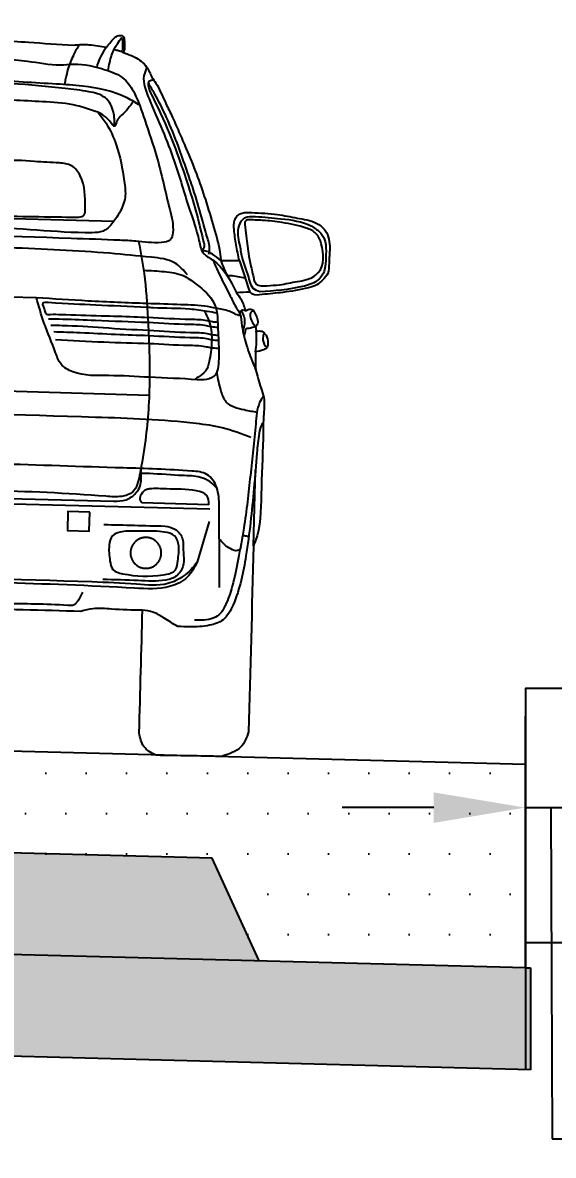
# Model space of a CAD drawing. Header units: millimetres. Extents: x 1205.7 to 1284.3, y 625.1 to 651.5.
# Drawn here: x 1212.507 to 1213.55, y 646.682 to 648.912 of the extents above; entities that cross this region are included whole.
import ezdxf

# ---------------------------------------------------------------- set-up
doc = ezdxf.new("R2010")
doc.units = ezdxf.units.MM
doc.layers.add('dimension', color=251, linetype='Continuous')
doc.styles.get("Standard").update_dxf_attribs({"font": 'arial.ttf'})
doc.dimstyles.new('MY STYLE', dxfattribs={"dimtxt": 0.18, "dimasz": 0.18, "dimexe": 0.18, "dimexo": 0.0625, "dimgap": 0.09, "dimtad": 0, "dimtih": 1, "dimtoh": 1, "dimzin": 0, "dimdsep": 46, "dimtxsty": 'Standard', "dimcen": 0.09, "dimadec": 0, "dimazin": 0, "dimtfac": 1, "dimtofl": 0, "dimtmove": 0, "dimatfit": 3, "dimfxl": 1, "dimtolj": 1, "dimtzin": 0, "dimarcsym": 0})

# ---------------------------------------------------------------- blocks, each defined once
blk = doc.blocks.new('*D10')
at = {"layer": 'Defpoints', "color": 0, "ltscale": 0.01, "transparency": 16777216}
for p in [(1213.5951, 647.3668), (1213.4951, 647.1797), (1213.5951, 646.0822)]:
    blk.add_point(p, dxfattribs=at)
at = {"layer": 'dimension', "color": 0, "lineweight": -2, "ltscale": 0.01, "transparency": 16777216}
for p, q in [((1213.4951, 647.2422), (1213.4951, 647.5468)), ((1213.5951, 646.1447), (1213.5951, 647.5468)), ((1213.3151, 647.3668), (1213.1351, 647.3668)), ((1213.4951, 647.3668), (1213.5951, 647.3668)), ((1213.5451, 647.3668), (1213.5479, 646.715)), ((1213.7751, 647.3668), (1213.9551, 647.3668)), ((1213.5479, 646.715), (1213.7279, 646.715))]:
    blk.add_line(p, q, dxfattribs=at)
at = {"layer": 'dimension', "color": 0, "ltscale": 0.01, "transparency": 16777216}
for points in [[(1213.3151, 647.3968), (1213.3151, 647.3368), (1213.4951, 647.3668)], [(1213.7751, 647.3968), (1213.7751, 647.3368), (1213.5951, 647.3668)]]:
    blk.add_solid(points, dxfattribs=at)
at = {"layer": 'dimension', "color": 0, "ltscale": 0.01, "transparency": 16777216, "insert": (1214.0513, 646.715), "char_height": 0.18, "attachment_point": 5}
blk.add_mtext('\\A1;0.10', dxfattribs=at)

msp = doc.modelspace()

# ---------------------------------------------------------------- hatches: boundary and pattern name
h = msp.add_hatch()
h.set_pattern_fill('DOTS', color=256, scale=0.05)
h.set_pattern_definition([(0, (-524.291596, -66.7022), (0.0396875, 0.079375), [0, -0.079375])])
edge = h.paths.add_edge_path()
edge.add_line((1213.4951, 647.4514), (1210.9959, 647.5168))
edge.add_line((1210.9959, 647.5168), (1210.344, 647.4998))
edge.add_spline(control_points=[(1210.3431, 647.4997), (1210.3407, 647.4989), (1210.3381, 647.4983), (1210.3355, 647.4977)], knot_values=[6939.79519, 6939.79519, 6939.79519, 6939.79519, 6954.368056, 6954.368056, 6954.368056, 6954.368056], degree=3, periodic=0)
edge.add_spline(control_points=[(1210.3355, 647.4977), (1210.3049, 647.4969), (1210.2743, 647.496), (1210.2437, 647.4951)], knot_values=[6762.975525, 6762.975525, 6762.975525, 6762.975525, 6939.79519, 6939.79519, 6939.79519, 6939.79519], degree=3, periodic=0)
edge.add_spline(control_points=[(1210.2193, 647.5552), (1210.2189, 647.5462), (1210.218, 647.5286), (1210.2242, 647.5048), (1210.2356, 647.4987), (1210.2393, 647.497)], knot_values=[6627.624455, 6627.624455, 6627.624455, 6627.624455, 6680.027644, 6731.157074, 6754.021507, 6754.021507, 6754.021507, 6754.021507], degree=3, periodic=0)
edge.add_line((1210.2393, 647.497), (1209.4988, 647.4776))
edge.add_spline(control_points=[(1209.4988, 647.4776), (1209.4986, 647.4775), (1209.4984, 647.4774), (1209.4982, 647.4774)], knot_values=[4853.983439, 4853.983439, 4853.983439, 4853.983439, 4855.130119, 4855.130119, 4855.130119, 4855.130119], degree=3, periodic=0)
edge.add_spline(control_points=[(1209.4982, 647.4774), (1209.4868, 647.4771), (1209.4753, 647.4769), (1209.4639, 647.4767)], knot_values=[4787.867932, 4787.867932, 4787.867932, 4787.867932, 4853.983439, 4853.983439, 4853.983439, 4853.983439], degree=3, periodic=0)
edge.add_line((1209.4639, 647.4767), (1208.4968, 647.4514))
edge.add_line((1208.4968, 647.4514), (1208.4968, 647.0512))
edge.add_line((1208.4968, 647.0512), (1209.0203, 647.065))
edge.add_line((1209.0203, 647.065), (1209.112, 647.2674))
edge.add_line((1209.112, 647.2674), (1210.9959, 647.3168))
edge.add_line((1210.9959, 647.3168), (1212.8798, 647.2674))
edge.add_line((1212.8798, 647.2674), (1212.9716, 647.065))
edge.add_line((1212.9716, 647.065), (1213.4951, 647.0512))
edge.add_line((1213.4951, 647.0512), (1213.4951, 647.4514))
h = msp.add_hatch()
h.set_pattern_fill('DOTS', color=256, scale=0.01)
h.set_pattern_definition([(0, (-524.291596, -66.702204), (0.0079375, 0.015875), [0, -0.015875])])
h.paths.add_polyline_path([(1212.8798, 647.2674), (1210.9959, 647.3168), (1209.112, 647.2674), (1209.0203, 647.065), (1210.9959, 647.1167), (1212.9716, 647.065)])
h = msp.add_hatch()
h.set_pattern_fill('GRAVEL', color=256, scale=0.01)
h.set_pattern_definition([(228.0127875, (-524.108716, -66.448204), (-2.03200000016, -2.28599999986), [0.034172144, -3.383048364]), (184.969741, (-524.131576, -66.473604), (3.047999998794, 0.25400001447), [0.058640472, -5.80540489]), (132.5104471, (-524.189996, -66.478684), (2.54000000107, -2.79399999902), [0.041348152, -4.09347228]), (267.273689, (-524.289056, -66.542184), (0.25400000053, 5.07999999997), [0.053400452, -5.286643743]), (292.8336542, (-524.291596, -66.595524), (-1.27000000011, 3.047999999956), [0.05236337, -5.183980775]), (357.273689, (-524.271276, -66.643784), (-5.07999999997, 0.25400000053), [0.053400452, -5.286643743]), (37.69424047, (-524.217936, -66.646324), (-3.301999999854, -2.54000000019), [0.070619366, -6.99131153]), (72.25532837, (-524.162056, -66.603144), (1.77800000048, 5.58799999985), [0.066671952, -6.60052566]), (121.4295656, (-524.141736, -66.539644), (-2.03200000029, 3.30199999982), [0.0535813, -5.30455457]), (175.2363583, (-524.169676, -66.493924), (2.79399999996, -0.25400000044), [0.061171328, -2.997393695]), (222.3974378, (-524.230636, -66.488844), (-3.047999999902, -2.794000000106), [0.079107792, -7.83167725]), (138.8140748, (-524.037596, -66.544724), (-1.7779999999, 1.52400000012), [0.027000454, -2.673056582]), (171.4692344, (-524.057916, -66.526944), (3.30200000009, -0.50799999942), [0.051368198, -5.0854639]), (225, (-524.10872, -66.51932), (-4e-17, -0.254), [0.035920934, -0.32328931]), (203.1985905, (-524.126496, -66.488844), (1.27000000003, 0.5079999999), [0.019344132, -1.915062237]), (291.8014095, (-524.144276, -66.496464), (-0.254, 0.762), [0.027356562, -1.3404753]), (30.9637565, (-524.134116, -66.521864), (0.762, 0.508), [0.044431966, -1.436629815]), (161.565051, (-524.096016, -66.499), (0.508, -0.254), [0.032128714, -0.77108981]), (16.3895403, (-524.291596, -66.496464), (2.54, 0.762), [0.0450088, -4.455882667]), (70.3461759, (-524.248416, -66.483764), (-1.0160000001, -2.79399999997), [0.037759894, -3.738221568]), (293.1985905, (-524.096016, -66.448204), (-0.5079999999, 1.27000000004), [0.03868801, -1.89571836]), (343.6104597, (-524.080776, -66.483764), (-2.54000000005, 0.76199999982), [0.0450088, -4.455882667]), (339.4439548, (-524.291596, -66.653944), (-1.27, 0.508), [0.04340352, -2.12677343]), (294.7751406, (-524.250956, -66.669184), (-1.27000000151, 2.79399999931), [0.036367212, -3.600359338]), (66.8014095, (-524.093476, -66.702204), (0.5079999999, 1.27000000003), [0.03868801, -1.89571836]), (17.3540246, (-524.078236, -66.666644), (-3.30199999993, -1.01600000021), [0.042578274, -4.215237598]), (69.4439548, (-524.217936, -66.702204), (-0.508, -1.27), [0.02170176, -2.14847519]), (101.3099325, (-524.108716, -66.702204), (-0.254, 1.016), [0.01295146, -1.282199496]), (165.9637565, (-524.111256, -66.689504), (0.762, -0.254), [0.05236337, -0.99490546]), (186.009006, (-524.162056, -66.676804), (2.53999999999, 0.25400000013), [0.0485267, -4.804136486]), (303.6900675, (-524.134116, -66.544724), (-0.254, 0.508), [0.036632388, -0.879177636]), (353.1572266, (-524.113796, -66.575204), (4.318000000027, -0.507999999774), [0.063955676, -6.331600907]), (60.9453959, (-524.050296, -66.582824), (-1.01600000003, -1.778), [0.026150824, -2.588939232]), (90, (-524.0376, -66.55996), (-0.254, 0.254), [0.01524, -0.23876]), (120.2564372, (-524.167136, -66.669184), (1.01599999988, -1.77800000007), [0.035286696, -3.493394077]), (48.0127875, (-524.184916, -66.638704), (2.03200000017, 2.28599999985), [0.068344288, -3.34887622]), (0, (-524.1392, -66.5879), (0.254, 0.254), [0.06604, -0.18796]), (325.3048465, (-524.073156, -66.587904), (2.54000000096, -1.77799999863), [0.040160956, -3.975931672]), (254.054604, (-524.040136, -66.610764), (-0.254, -1.016), [0.036982908, -1.812165004]), (207.64597536, (-524.050296, -66.646324), (-4.82600000018, -2.539999999663), [0.06021451, -5.961246442]), (175.42607874, (-524.103636, -66.674264), (-3.302, 0.254), [0.063702946, -6.306584646])])
h.paths.add_polyline_path([(1213.5051, 647.0512), (1213.4951, 647.0512), (1210.9959, 647.1167), (1208.4968, 647.0512), (1208.4868, 647.0512), (1208.4868, 646.8509), (1210.9959, 646.9166), (1213.5051, 646.8509)])

# ---------------------------------------------------------------- linework, layer by layer
for p, q in [((1213.4951, 647.6014), (1213.4951, 647.4682)), ((1213.4951, 647.4514), (1210.9959, 647.5168)), ((1213.4951, 647.0512), (1213.4951, 647.4514)), ((1212.8798, 647.2674), (1210.9907, 647.3169)), ((1212.9716, 647.065), (1212.8798, 647.2674)), ((1213.4951, 647.2577), (1213.4951, 646.8512)), ((1213.4951, 647.0512), (1210.9855, 647.117)), ((1213.4951, 647.0512), (1213.4951, 647.0512)), ((1213.4951, 647.0512), (1213.5051, 647.0512)), ((1213.5051, 647.0512), (1213.5051, 646.8509)), ((1213.5051, 646.8509), (1210.9802, 646.917))]:
    msp.add_line(p, q)
for points in [[(1212.3122, 648.5309), (1212.6866, 648.5211)], [(1212.9331, 648.4432), (1212.9421, 648.4155)], [(1212.9194, 648.4131), (1212.9095, 648.4132)], [(1212.9442, 648.409), (1212.9194, 648.4131)], [(1212.9421, 648.4155), (1212.9503, 648.3903)], [(1212.9503, 648.3903), (1212.9533, 648.3814)], [(1212.5341, 648.3704), (1212.2149, 648.3779)], [(1212.7556, 648.178), (1212.21, 648.1943)], [(1212.9608, 647.8822), (1212.9647, 648.0314)], [(1212.1983, 647.9827), (1212.6853, 647.97)], [(1212.8747, 647.9539), (1212.2042, 647.9714)], [(1212.8731, 647.963), (1212.7419, 647.9665)], [(1212.8736, 647.9301), (1212.8502, 647.8501)], [(1212.8936, 647.8957), (1212.8936, 647.8)]]:
    msp.add_lwpolyline(points)
for points in [[(1212.6389, 647.9485), (1212.596, 647.9496), (1212.595, 647.9121), (1212.6379, 647.911)], [(1212.7796, 647.8673), (1212.7796, 647.8684), (1212.7796, 647.8694), (1212.7795, 647.8705), (1212.7794, 647.8715), (1212.7793, 647.8726), (1212.7791, 647.8736), (1212.7789, 647.8746), (1212.7787, 647.8757), (1212.7784, 647.8767), (1212.7781, 647.8777), (1212.7777, 647.8787), (1212.7773, 647.8797), (1212.7769, 647.8806), (1212.7765, 647.8816), (1212.776, 647.8825), (1212.7755, 647.8834), (1212.7749, 647.8843), (1212.7743, 647.8852), (1212.7737, 647.8861), (1212.7731, 647.8869), (1212.7724, 647.8877), (1212.7717, 647.8885), (1212.771, 647.8893), (1212.7703, 647.89), (1212.7695, 647.8907), (1212.7687, 647.8914), (1212.7679, 647.8921), (1212.767, 647.8927), (1212.7662, 647.8933), (1212.7653, 647.8939), (1212.7644, 647.8944), (1212.7634, 647.8949), (1212.7625, 647.8954), (1212.7615, 647.8959), (1212.7606, 647.8963), (1212.7596, 647.8967), (1212.7586, 647.897), (1212.7576, 647.8973), (1212.7566, 647.8976), (1212.7555, 647.8978), (1212.7545, 647.898), (1212.7535, 647.8982), (1212.7524, 647.8983), (1212.7514, 647.8984), (1212.7503, 647.8984), (1212.7493, 647.8985), (1212.7482, 647.8984), (1212.7472, 647.8984), (1212.7461, 647.8983), (1212.7451, 647.8982), (1212.744, 647.898), (1212.743, 647.8978), (1212.742, 647.8976), (1212.7409, 647.8973), (1212.7399, 647.897), (1212.7389, 647.8967), (1212.7379, 647.8963), (1212.737, 647.8959), (1212.736, 647.8954), (1212.7351, 647.895), (1212.7342, 647.8944), (1212.7333, 647.8939), (1212.7324, 647.8933), (1212.7315, 647.8927), (1212.7307, 647.8921), (1212.7298, 647.8914), (1212.729, 647.8908), (1212.7283, 647.89), (1212.7275, 647.8893), (1212.7268, 647.8885), (1212.7261, 647.8877), (1212.7254, 647.8869), (1212.7248, 647.8861), (1212.7242, 647.8852), (1212.7236, 647.8843), (1212.7231, 647.8834), (1212.7225, 647.8825), (1212.7221, 647.8816), (1212.7216, 647.8806), (1212.7212, 647.8797), (1212.7208, 647.8787), (1212.7205, 647.8777), (1212.7201, 647.8767), (1212.7199, 647.8757), (1212.7196, 647.8746), (1212.7194, 647.8736), (1212.7192, 647.8726), (1212.7191, 647.8715), (1212.719, 647.8705), (1212.7189, 647.8694), (1212.7189, 647.8684), (1212.7189, 647.8673), (1212.719, 647.8663), (1212.719, 647.8652), (1212.7192, 647.8642), (1212.7193, 647.8631), (1212.7195, 647.8621), (1212.7197, 647.8611), (1212.72, 647.86), (1212.7203, 647.859), (1212.7206, 647.858), (1212.721, 647.857), (1212.7214, 647.8561), (1212.7218, 647.8551), (1212.7223, 647.8542), (1212.7228, 647.8532), (1212.7233, 647.8523), (1212.7239, 647.8514), (1212.7245, 647.8506), (1212.7251, 647.8497), (1212.7258, 647.8489), (1212.7264, 647.8481), (1212.7271, 647.8473), (1212.7279, 647.8465), (1212.7286, 647.8458), (1212.7294, 647.8451), (1212.7302, 647.8444), (1212.7311, 647.8438), (1212.7319, 647.8432), (1212.7328, 647.8426), (1212.7337, 647.842), (1212.7346, 647.8415), (1212.7355, 647.841), (1212.7365, 647.8406), (1212.7375, 647.8401), (1212.7384, 647.8397), (1212.7394, 647.8394), (1212.7404, 647.8391), (1212.7414, 647.8388), (1212.7425, 647.8385), (1212.7435, 647.8383), (1212.7445, 647.8381), (1212.7456, 647.838), (1212.7466, 647.8379), (1212.7477, 647.8378), (1212.7487, 647.8378), (1212.7498, 647.8378), (1212.7508, 647.8378), (1212.7519, 647.8379), (1212.7529, 647.838), (1212.754, 647.8381), (1212.755, 647.8383), (1212.756, 647.8385), (1212.7571, 647.8388), (1212.7581, 647.8391), (1212.7591, 647.8394), (1212.7601, 647.8397), (1212.7611, 647.8401), (1212.762, 647.8406), (1212.763, 647.841), (1212.7639, 647.8415), (1212.7648, 647.842), (1212.7657, 647.8426), (1212.7666, 647.8432), (1212.7674, 647.8438), (1212.7683, 647.8444), (1212.7691, 647.8451), (1212.7699, 647.8458), (1212.7706, 647.8465), (1212.7714, 647.8473), (1212.7721, 647.8481), (1212.7728, 647.8489), (1212.7734, 647.8497), (1212.774, 647.8506), (1212.7746, 647.8514), (1212.7752, 647.8523), (1212.7757, 647.8532), (1212.7762, 647.8542), (1212.7767, 647.8551), (1212.7771, 647.8561), (1212.7775, 647.857), (1212.7779, 647.858), (1212.7782, 647.859), (1212.7785, 647.86), (1212.7788, 647.8611), (1212.779, 647.8621), (1212.7792, 647.8631), (1212.7794, 647.8642), (1212.7795, 647.8652), (1212.7796, 647.8663)], [(1213.5951, 647.6014), (1213.4951, 647.6014), (1213.4951, 647.1014), (1213.5951, 647.1014)]]:
    msp.add_lwpolyline(points, close=True)
for points, knots in [([(1212.2287, 648.9076), (1212.2273, 648.9069), (1212.2239, 648.9053), (1212.2238, 648.8981), (1212.2233, 648.8933), (1212.2231, 648.8906), (1212.2171, 648.8907), (1212.1598, 648.8918), (1212.0647, 648.8902), (1211.946, 648.8886), (1211.8786, 648.8875), (1211.8491, 648.8871), (1211.8438, 648.8881), (1211.8337, 648.8901), (1211.8118, 648.8898), (1211.7956, 648.888), (1211.7842, 648.8868), (1211.7815, 648.8904), (1211.7765, 648.897), (1211.7697, 648.9064), (1211.7617, 648.9111), (1211.7518, 648.9119), (1211.7491, 648.9005), (1211.7485, 648.8914), (1211.7485, 648.8821), (1211.7505, 648.879), (1211.7511, 648.8781), (1211.7435, 648.8759), (1211.7258, 648.8708), (1211.7031, 648.8555), (1211.6936, 648.8346), (1211.6778, 648.8142), (1211.6656, 648.7886), (1211.6479, 648.7578), (1211.6331, 648.7273), (1211.606, 648.6742), (1211.5791, 648.6129), (1211.555, 648.5439), (1211.5414, 648.5048), (1211.5379, 648.4831), (1211.5373, 648.4795), (1211.5282, 648.4799), (1211.5161, 648.4804), (1211.504, 648.4807), (1211.501, 648.4807), (1211.5039, 648.491), (1211.5096, 648.511), (1211.5144, 648.5372), (1211.5168, 648.5571), (1211.5107, 648.5693), (1211.4987, 648.5766), (1211.4709, 648.5765), (1211.4347, 648.5773), (1211.3923, 648.5699), (1211.3584, 648.567), (1211.3351, 648.5513), (1211.3267, 648.5325), (1211.3242, 648.5103), (1211.3256, 648.4882), (1211.3236, 648.4653), (1211.3351, 648.4515), (1211.3463, 648.4395), (1211.3737, 648.4312), (1211.4093, 648.4225), (1211.4448, 648.4181), (1211.4688, 648.4133), (1211.4758, 648.4187), (1211.4776, 648.42), (1211.4863, 648.4192), (1211.4949, 648.4183), (1211.5036, 648.4175), (1211.5004, 648.4136), (1211.4917, 648.4035), (1211.4871, 648.3909), (1211.4842, 648.3831), (1211.4825, 648.3841), (1211.4789, 648.3862), (1211.4726, 648.3875), (1211.4696, 648.385), (1211.4685, 648.3841), (1211.4663, 648.3811), (1211.4602, 648.3727), (1211.4568, 648.3584), (1211.4619, 648.3533), (1211.4623, 648.3529), (1211.4618, 648.3499), (1211.4613, 648.3469), (1211.4607, 648.3439), (1211.4571, 648.3445), (1211.4494, 648.3458), (1211.4388, 648.3362), (1211.4363, 648.3246), (1211.4364, 648.3126), (1211.4468, 648.3063), (1211.4547, 648.3044), (1211.4599, 648.3031), (1211.4593, 648.2919), (1211.4587, 648.2806), (1211.4581, 648.2693), (1211.4542, 648.2568), (1211.4483, 648.2383), (1211.4364, 648.2104), (1211.4382, 648.1766), (1211.4352, 648.1134), (1211.4354, 648.0298), (1211.4314, 647.9569), (1211.443, 647.9247), (1211.444, 647.9219), (1211.4408, 647.7998), (1211.4376, 647.6778), (1211.4344, 647.5557), (1211.4378, 647.5445), (1211.4456, 647.5192), (1211.4709, 647.5098), (1211.485, 647.5046), (1211.5278, 647.5031), (1211.5707, 647.5016), (1211.6135, 647.5001), (1211.6231, 647.5044), (1211.6417, 647.5128), (1211.6466, 647.5326), (1211.649, 647.5422), (1211.6511, 647.6228), (1211.6532, 647.7033), (1211.6553, 647.7838), (1211.6755, 647.783), (1211.7078, 647.7817), (1211.7489, 647.7843), (1211.7682, 647.7778), (1211.7758, 647.7751), (1211.8517, 647.7732), (1211.9275, 647.7712), (1212.0033, 647.7692), (1212.0127, 647.7724), (1212.0356, 647.7803), (1212.0598, 647.7798), (1212.0742, 647.7794), (1212.0742, 647.7775), (1212.0743, 647.7756), (1212.0743, 647.7737), (1212.1159, 647.7726), (1212.1574, 647.7715), (1212.1989, 647.7704), (1212.2405, 647.7693), (1212.282, 647.7682), (1212.3236, 647.7671), (1212.3237, 647.769), (1212.3239, 647.771), (1212.324, 647.7729), (1212.3383, 647.7725), (1212.3626, 647.7718), (1212.3851, 647.7627), (1212.3943, 647.7589), (1212.4701, 647.757), (1212.5459, 647.755), (1212.6217, 647.753), (1212.6295, 647.7552), (1212.6491, 647.7607), (1212.69, 647.756), (1212.7223, 647.7556), (1212.7426, 647.7553), (1212.7404, 647.6748), (1212.7383, 647.5943), (1212.7362, 647.5138), (1212.7381, 647.504), (1212.7419, 647.484), (1212.7601, 647.4746), (1212.7694, 647.4698), (1212.8123, 647.4691), (1212.8551, 647.4683), (1212.898, 647.4676), (1212.9124, 647.4721), (1212.9381, 647.4801), (1212.9472, 647.505), (1212.9512, 647.5159), (1212.9544, 647.638), (1212.9576, 647.7601), (1212.9608, 647.8822), (1212.9619, 647.8849), (1212.9752, 647.9164), (1212.9751, 647.9895), (1212.9796, 648.073), (1212.9799, 648.1362), (1212.9834, 648.1699), (1212.973, 648.1984), (1212.9681, 648.2172), (1212.9648, 648.2299), (1212.9649, 648.2412), (1212.9649, 648.2524), (1212.9649, 648.2637), (1212.9701, 648.2647), (1212.9781, 648.2662), (1212.9889, 648.272), (1212.9895, 648.2839), (1212.9876, 648.2957), (1212.9776, 648.3058), (1212.9699, 648.3049), (1212.9662, 648.3044), (1212.9658, 648.3075), (1212.9654, 648.3105), (1212.965, 648.3136), (1212.9654, 648.3139), (1212.9709, 648.3188), (1212.9682, 648.3332), (1212.9625, 648.3419), (1212.9605, 648.3451), (1212.9594, 648.346), (1212.9566, 648.3486), (1212.9503, 648.3477), (1212.9465, 648.3457), (1212.9448, 648.3448), (1212.9423, 648.3528), (1212.9383, 648.3656), (1212.9302, 648.3762), (1212.9272, 648.3802), (1212.9359, 648.3806), (1212.9446, 648.381), (1212.9533, 648.3814), (1212.955, 648.3799), (1212.9617, 648.3742), (1212.986, 648.3778), (1213.0217, 648.3803), (1213.0576, 648.3871), (1213.0855, 648.3939), (1213.0972, 648.4054), (1213.1095, 648.4185), (1213.1087, 648.4415), (1213.1112, 648.4635), (1213.1099, 648.4858), (1213.1025, 648.505), (1213.0801, 648.5219), (1213.0463, 648.5266), (1213.0043, 648.5362), (1212.9682, 648.5373), (1212.9404, 648.5388), (1212.9281, 648.5322), (1212.9214, 648.5203), (1212.9227, 648.5004), (1212.9261, 648.4739), (1212.9308, 648.4536), (1212.9331, 648.4432), (1212.9301, 648.4433), (1212.918, 648.4436), (1212.9059, 648.4438), (1212.8968, 648.4439), (1212.8964, 648.4476), (1212.894, 648.4694), (1212.8825, 648.5091), (1212.862, 648.5793), (1212.8384, 648.642), (1212.8141, 648.6964), (1212.8009, 648.7276), (1212.7849, 648.7593), (1212.774, 648.7855), (1212.7593, 648.8067), (1212.7509, 648.8281), (1212.7291, 648.8446), (1212.7116, 648.8505), (1212.7041, 648.8531), (1212.7048, 648.854), (1212.707, 648.857), (1212.7074, 648.8662), (1212.7074, 648.8754), (1212.7052, 648.8869), (1212.6953, 648.8867), (1212.687, 648.8824), (1212.6798, 648.8734), (1212.6745, 648.867), (1212.6716, 648.8635), (1212.6602, 648.8654), (1212.6441, 648.868), (1212.6223, 648.8694), (1212.6121, 648.868), (1212.6067, 648.8672), (1212.5773, 648.8692), (1212.51, 648.8738), (1212.3916, 648.8817), (1212.2967, 648.8883), (1212.2395, 648.8901), (1212.2335, 648.8903), (1212.2333, 648.893), (1212.2331, 648.8978), (1212.2334, 648.9051), (1212.2301, 648.9069), (1212.2287, 648.9076)], [8267.089646, 8267.089646, 8267.089646, 8267.089646, 8272.498638, 8280.131877, 8290.655894, 8290.655894, 8290.655894, 8312.712506, 8501.600542, 8641.013517, 8749.741265, 8749.741265, 8749.741265, 8769.782251, 8787.487139, 8829.864679, 8829.864679, 8829.864679, 8846.594962, 8860.747379, 8871.206783, 8881.558129, 8890.072737, 8908.703192, 8918.099418, 8922.215365, 8922.215365, 8922.215365, 8951.545844, 8990.238308, 9017.489969, 9034.813217, 9084.886739, 9121.459515, 9165.758524, 9209.530681, 9341.038544, 9411.855614, 9479.084904, 9492.566445, 9492.566445, 9492.566445, 9526.127267, 9537.204835, 9537.204835, 9537.204835, 9576.34833, 9613.686878, 9636.470458, 9647.250077, 9662.257915, 9685.148247, 9747.773838, 9795.927486, 9843.621494, 9871.301661, 9894.390819, 9917.178928, 9952.52829, 9977.548188, 9997.014063, 10015.948071, 10037.221025, 10100.006711, 10150.209742, 10173.960331, 10182.006767, 10182.006767, 10182.006767, 10214.075975, 10214.075975, 10214.075975, 10232.460021, 10262.861704, 10262.861704, 10262.861704, 10270.06248, 10278.73607, 10283.720138, 10283.720138, 10283.720138, 10298.244689, 10322.923012, 10324.898136, 10324.898136, 10324.898136, 10336.17764, 10336.17764, 10336.17764, 10349.279246, 10363.581703, 10382.692396, 10393.349838, 10403.792073, 10423.720613, 10423.720613, 10423.720613, 10465.254414, 10465.254414, 10465.254414, 10513.717913, 10536.915732, 10575.782219, 10635.561825, 10770.924356, 10885.760617, 10896.617196, 10896.617196, 10896.617196, 11346.411025, 11346.411025, 11346.411025, 11387.332107, 11439.261142, 11439.261142, 11439.261142, 11597.170005, 11597.170005, 11597.170005, 11633.498407, 11668.250238, 11668.250238, 11668.250238, 11964.873457, 11964.873457, 11964.873457, 12039.625456, 12084.346767, 12114.024556, 12114.024556, 12114.024556, 12393.336585, 12393.336585, 12393.336585, 12429.654588, 12481.841297, 12481.841297, 12481.841297, 12488.905385, 12488.905385, 12488.905385, 12641.960278, 12641.960278, 12641.960278, 12795.015172, 12795.015172, 12795.015172, 12802.079259, 12802.079259, 12802.079259, 12854.265969, 12890.583972, 12890.583972, 12890.583972, 13169.896001, 13169.896001, 13169.896001, 13199.57379, 13244.295101, 13319.0471, 13319.0471, 13319.0471, 13615.670319, 13615.670319, 13615.670319, 13650.42215, 13686.750552, 13686.750552, 13686.750552, 13844.659415, 13844.659415, 13844.659415, 13896.58845, 13937.509531, 13937.509531, 13937.509531, 14387.30336, 14387.30336, 14387.30336, 14398.15994, 14512.996201, 14648.358732, 14708.138338, 14747.004824, 14770.202643, 14818.666143, 14818.666143, 14818.666143, 14860.199944, 14860.199944, 14860.199944, 14880.128484, 14890.570718, 14901.228161, 14920.338854, 14934.641311, 14947.742917, 14947.742917, 14947.742917, 14959.022421, 14959.022421, 14959.022421, 14960.997545, 14985.675868, 15000.200419, 15000.200419, 15000.200419, 15005.184487, 15013.858077, 15021.058853, 15021.058853, 15021.058853, 15051.460535, 15069.844582, 15069.844582, 15069.844582, 15101.913789, 15101.913789, 15101.913789, 15109.960226, 15133.710814, 15183.913846, 15246.699531, 15267.972486, 15286.906494, 15306.372369, 15331.392267, 15366.741629, 15389.529738, 15412.618896, 15440.299063, 15487.993071, 15536.146718, 15598.77231, 15621.662642, 15636.67048, 15647.450098, 15670.233679, 15707.572226, 15746.715721, 15746.715721, 15746.715721, 15757.79329, 15791.354112, 15791.354112, 15791.354112, 15804.835653, 15872.064943, 15942.882013, 16074.389876, 16118.162033, 16162.461042, 16199.033818, 16249.10734, 16266.430587, 16293.682249, 16332.374713, 16361.705192, 16361.705192, 16361.705192, 16365.821138, 16375.217365, 16393.84782, 16402.362428, 16412.713774, 16423.173178, 16437.325595, 16454.055878, 16454.055878, 16454.055878, 16496.433418, 16514.138306, 16534.179291, 16534.179291, 16534.179291, 16642.90704, 16782.320015, 16971.208051, 16993.264663, 16993.264663, 16993.264663, 17003.78868, 17011.421919, 17016.830911, 17016.830911, 17016.830911, 17016.830911]), ([(1212.6754, 648.8172), (1212.6761, 648.8225), (1212.6783, 648.8369), (1212.6855, 648.8585), (1212.6937, 648.8708), (1212.7036, 648.8861), (1212.7033, 648.8682), (1212.7034, 648.8625), (1212.7026, 648.853), (1212.696, 648.8567), (1212.6913, 648.8571), (1212.6877, 648.8581), (1212.6865, 648.8584)], [9.259307, 9.259307, 9.259307, 9.259307, 29.369619, 62.936418, 87.358978, 96.101467, 109.790033, 124.270012, 129.898918, 135.494099, 144.769765, 149.192163, 149.192163, 149.192163, 149.192163]), ([(1212.6184, 648.8686), (1212.6144, 648.8619), (1212.6054, 648.8465), (1212.5967, 648.8237), (1212.5918, 648.8041), (1212.5899, 648.7941), (1212.5893, 648.7904)], [11.670506, 11.670506, 11.670506, 11.670506, 40.549802, 77.289052, 101.09861, 114.896452, 114.896452, 114.896452, 114.896452]), ([(1212.6716, 648.8635), (1212.6677, 648.8577), (1212.6606, 648.8468), (1212.6547, 648.8331), (1212.653, 648.8256), (1212.6526, 648.824)], [0, 0, 0, 0, 25.741096, 47.98605, 54.121761, 54.121761, 54.121761, 54.121761]), ([(1212.2273, 648.8515), (1212.258, 648.851), (1212.3232, 648.8498), (1212.4194, 648.8403), (1212.507, 648.8401), (1212.5681, 648.8264), (1212.6196, 648.8322), (1212.6625, 648.8227), (1212.7073, 648.8054), (1212.7319, 648.7668), (1212.7486, 648.7143), (1212.7752, 648.6389), (1212.7905, 648.5635), (1212.8052, 648.5099), (1212.7991, 648.4814), (1212.7674, 648.4765), (1212.7361, 648.4817), (1212.6762, 648.4844), (1212.5064, 648.4901), (1212.3463, 648.4957), (1212.2181, 648.5001)], [6.525549, 6.525549, 6.525549, 6.525549, 119.706018, 246.799624, 362.127378, 441.688724, 474.310491, 551.57547, 602.404345, 644.427466, 713.962724, 806.065213, 938.394685, 995.875105, 1012.355175, 1035.63951, 1097.939296, 1136.37762, 1254.06706, 1726.095792, 1726.095792, 1726.095792, 1726.095792]), ([(1212.7515, 648.8228), (1212.7486, 648.8177), (1212.7402, 648.7985), (1212.7678, 648.7319), (1212.8039, 648.6514), (1212.8304, 648.5542), (1212.8519, 648.4968), (1212.8582, 648.4567), (1212.8994, 648.4366), (1212.915, 648.4049), (1212.9272, 648.3802)], [20.582205, 20.582205, 20.582205, 20.582205, 41.745254, 99.36108, 261.613759, 383.475389, 462.268413, 494.014791, 521.792676, 619.895447, 619.895447, 619.895447, 619.895447]), ([(1212.6869, 648.7078), (1212.6876, 648.7171), (1212.688, 648.7372), (1212.6718, 648.7682), (1212.6325, 648.7773), (1212.5716, 648.7841), (1212.4901, 648.7925), (1212.4079, 648.7948), (1212.3213, 648.7998), (1212.2653, 648.8019), (1212.226, 648.8033)], [8.837164, 8.837164, 8.837164, 8.837164, 43.24128, 82.471747, 125.460932, 183.038664, 311.841707, 424.764794, 486.555105, 631.238062, 631.238062, 631.238062, 631.238062]), ([(1212.2261, 648.809), (1212.298, 648.8061), (1212.414, 648.8012), (1212.5469, 648.7929), (1212.6376, 648.7876), (1212.6949, 648.7757), (1212.7288, 648.7547), (1212.7369, 648.7495)], [10.510334, 10.510334, 10.510334, 10.510334, 275.599234, 437.9547, 500.313443, 611.513053, 646.888802, 646.888802, 646.888802, 646.888802]), ([(1212.7647, 648.7989), (1212.7626, 648.7985), (1212.7593, 648.7977), (1212.7533, 648.7959), (1212.754, 648.7829), (1212.7633, 648.7638), (1212.7853, 648.7188), (1212.8097, 648.6593), (1212.832, 648.5924), (1212.85, 648.5337), (1212.8588, 648.4953), (1212.8651, 648.47), (1212.8616, 648.4653), (1212.8593, 648.4626)], [31.857736, 31.857736, 31.857736, 31.857736, 39.771345, 43.653017, 53.495495, 77.841466, 127.753708, 233.513858, 316.823344, 387.160237, 458.10012, 466.331686, 478.531993, 478.531993, 478.531993, 478.531993]), ([(1212.8732, 648.4562), (1212.8737, 648.4591), (1212.8757, 648.471), (1212.8678, 648.4957), (1212.8574, 648.5352), (1212.8444, 648.5789), (1212.8284, 648.6247), (1212.8122, 648.6722), (1212.7915, 648.7226), (1212.7711, 648.7643), (1212.7581, 648.7864), (1212.7539, 648.7934)], [0, 0, 0, 0, 10.939935, 44.054332, 92.518777, 162.984154, 211.198586, 271.430124, 347.559522, 411.905259, 442.007155, 442.007155, 442.007155, 442.007155]), ([(1212.725, 648.757), (1212.7177, 648.747), (1212.7073, 648.7333), (1212.6916, 648.7212), (1212.6893, 648.7014), (1212.6714, 648.7296), (1212.6484, 648.7374), (1212.6051, 648.7523), (1212.5348, 648.7572), (1212.4311, 648.7607), (1212.3217, 648.7677), (1212.2514, 648.7697), (1212.2251, 648.7704)], [6.15508, 6.15508, 6.15508, 6.15508, 50.67134, 68.614436, 82.190137, 100.6037, 146.323779, 188.038046, 262.745916, 406.983949, 569.559563, 666.246592, 666.246592, 666.246592, 666.246592]), ([(1212.6556, 648.7348), (1212.661, 648.728), (1212.6756, 648.7086), (1212.6963, 648.6636), (1212.7048, 648.6137), (1212.7112, 648.5673), (1212.6988, 648.5385), (1212.684, 648.5165), (1212.6663, 648.4988), (1212.576, 648.4964), (1212.4763, 648.5132), (1212.362, 648.5033), (1212.317, 648.5287), (1212.2726, 648.5391), (1212.2393, 648.5416), (1212.2192, 648.5424)], [16.703883, 16.703883, 16.703883, 16.703883, 48.667635, 106.055231, 196.595267, 235.770254, 274.852069, 307.740533, 335.146187, 361.476267, 627.707977, 722.187491, 765.754004, 814.554693, 888.751543, 888.751543, 888.751543, 888.751543]), ([(1212.6299, 648.547), (1212.63, 648.5689), (1212.6302, 648.5997), (1212.6052, 648.633), (1212.5706, 648.6366), (1212.5233, 648.6381), (1212.4766, 648.6433), (1212.4346, 648.6332), (1212.4242, 648.6007), (1212.4215, 648.5739), (1212.4106, 648.5476), (1212.4221, 648.533), (1212.4418, 648.5327), (1212.4833, 648.5306), (1212.5439, 648.5299), (1212.5944, 648.5291), (1212.6168, 648.5287)], [0, 0, 0, 0, 78.707188, 110.79752, 140.974383, 200.849305, 287.018555, 317.66695, 345.610312, 401.891404, 423.160284, 442.761713, 458.237101, 493.388905, 597.596502, 679.891155, 679.891155, 679.891155, 679.891155]), ([(1212.6168, 648.5287), (1212.6213, 648.5297), (1212.6308, 648.5318), (1212.6302, 648.5417), (1212.6299, 648.547)], [0, 0, 0, 0, 14.985943, 31.758293, 31.758293, 31.758293, 31.758293]), ([(1212.9387, 648.4499), (1212.937, 648.4583), (1212.933, 648.4786), (1212.9274, 648.5062), (1212.9422, 648.5313), (1212.9753, 648.5296), (1213.0177, 648.526), (1213.0644, 648.5197), (1213.0933, 648.4993), (1213.1041, 648.479), (1213.1029, 648.4559), (1213.103, 648.4352), (1213.0986, 648.4166), (1213.084, 648.3997), (1213.0397, 648.3865), (1213.0015, 648.3839), (1212.9735, 648.382)], [0, 0, 0, 0, 31.772181, 76.81764, 99.982148, 126.138601, 187.622044, 264.579178, 292.068325, 314.927928, 345.95976, 375.190298, 391.49509, 415.394082, 453.107108, 556.861297, 556.861297, 556.861297, 556.861297]), ([(1212.9492, 648.5235), (1212.9471, 648.5227), (1212.943, 648.5209), (1212.9465, 648.4856), (1212.9513, 648.4499), (1212.9601, 648.4131), (1212.9624, 648.4034)], [0, 0, 0, 0, 7.415376, 14.943908, 116.356436, 152.960935, 152.960935, 152.960935, 152.960935]), ([(1213.0763, 648.4101), (1213.0806, 648.4131), (1213.1007, 648.4273), (1213.0993, 648.4663), (1213.0858, 648.4985), (1213.0558, 648.5119), (1213.0204, 648.518), (1212.9817, 648.523), (1212.959, 648.5234), (1212.9492, 648.5235)], [0, 0, 0, 0, 18.751376, 88.643582, 116.676882, 143.729323, 203.172189, 250.700012, 286.761576, 286.761576, 286.761576, 286.761576]), ([(1212.735, 648.481), (1212.7391, 648.46), (1212.7482, 648.4098), (1212.754, 648.3194), (1212.7587, 648.2105), (1212.7517, 648.1055), (1212.7396, 648.034), (1212.7299, 647.9872), (1212.6988, 647.9771), (1212.5271, 647.992), (1212.3609, 647.9925), (1212.2048, 647.9923)], [32.251479, 32.251479, 32.251479, 32.251479, 111.053793, 220.21831, 364.971697, 514.149637, 600.743211, 643.228296, 672.775877, 710.162928, 1282.589465, 1282.589465, 1282.589465, 1282.589465]), ([(1212.8308, 648.4155), (1212.8233, 648.4242), (1212.8049, 648.4454), (1212.7474, 648.451), (1212.6411, 648.4621), (1212.4964, 648.468), (1212.343, 648.4742), (1212.255, 648.477), (1212.2175, 648.4781)], [0, 0, 0, 0, 41.05141, 100.184602, 200.412175, 442.655061, 628.571807, 766.890951, 766.890951, 766.890951, 766.890951]), ([(1212.8968, 648.4439), (1212.8914, 648.4479), (1212.8828, 648.4542), (1212.8705, 648.4624), (1212.863, 648.4628), (1212.8593, 648.4626)], [0, 0, 0, 0, 24.962811, 39.457244, 52.810514, 52.810514, 52.810514, 52.810514]), ([(1212.8813, 648.444), (1212.8846, 648.4364), (1212.8949, 648.4124), (1212.9115, 648.3814), (1212.9247, 648.3536), (1212.9368, 648.3358), (1212.9371, 648.3094), (1212.9483, 648.2742), (1212.9523, 648.2575), (1212.9675, 648.2248), (1212.9644, 648.2307), (1212.9642, 648.2311)], [5.509353, 5.509353, 5.509353, 5.509353, 36.113251, 101.497271, 134.64716, 149.945188, 179.300264, 230.999836, 268.448632, 289.410975, 291.113074, 291.113074, 291.113074, 291.113074]), ([(1212.8968, 648.4439), (1212.8985, 648.4384), (1212.9019, 648.4278), (1212.907, 648.4179), (1212.9095, 648.4132)], [0, 0, 0, 0, 21.332424, 40.871763, 40.871763, 40.871763, 40.871763]), ([(1212.9735, 648.382), (1212.9686, 648.3837), (1212.9584, 648.3871), (1212.9521, 648.4088), (1212.9455, 648.4287), (1212.9405, 648.4444), (1212.9387, 648.4499)], [0, 0, 0, 0, 17.948503, 37.245333, 76.701099, 97.853999, 97.853999, 97.853999, 97.853999]), ([(1212.7448, 648.4243), (1212.7585, 648.4238), (1212.7846, 648.4225), (1212.8218, 648.4174), (1212.8539, 648.3929), (1212.88, 648.3714), (1212.8899, 648.3417), (1212.8903, 648.3128), (1212.8929, 648.276), (1212.8929, 648.2426), (1212.8881, 648.2161), (1212.8689, 648.2076), (1212.8253, 648.2108), (1212.7878, 648.2124), (1212.7566, 648.2137)], [13.227395, 13.227395, 13.227395, 13.227395, 63.74601, 110.024787, 146.97027, 211.216245, 228.919962, 260.132525, 317.297163, 364.100889, 385.755118, 409.694391, 432.447866, 547.492301, 547.492301, 547.492301, 547.492301]), ([(1212.9624, 648.4034), (1212.9634, 648.4014), (1212.9675, 648.3927), (1212.9892, 648.394), (1213.0149, 648.3956), (1213.0413, 648.4016), (1213.0631, 648.4048), (1213.0726, 648.4086), (1213.0763, 648.4101)], [0, 0, 0, 0, 7.788882, 34.115734, 65.195806, 108.904343, 131.567012, 146.327832, 146.327832, 146.327832, 146.327832]), ([(1212.7513, 648.3588), (1212.7126, 648.3603), (1212.6402, 648.363), (1212.5678, 648.368), (1212.5341, 648.3704)], [0, 0, 0, 0, 142.615069, 267.05505, 267.05505, 267.05505, 267.05505]), ([(1212.7566, 648.2137), (1212.7298, 648.2153), (1212.6796, 648.2183), (1212.6189, 648.2155), (1212.5805, 648.2368), (1212.5676, 648.2748), (1212.5491, 648.3168), (1212.5387, 648.3539), (1212.5341, 648.3704)], [0, 0, 0, 0, 99.123827, 185.742629, 219.726395, 250.23175, 328.240042, 391.293659, 391.293659, 391.293659, 391.293659]), ([(1212.7518, 648.3512), (1212.7168, 648.3527), (1212.6493, 648.3557), (1212.5938, 648.3585), (1212.5421, 648.3615), (1212.5507, 648.3482), (1212.5518, 648.3372), (1212.5667, 648.3379), (1212.6002, 648.3369), (1212.6571, 648.3345), (1212.7134, 648.3339), (1212.744, 648.332), (1212.753, 648.3315)], [0, 0, 0, 0, 124.392192, 239.270224, 252.181813, 268.934432, 278.770593, 288.756076, 314.975718, 411.626416, 490.894881, 524.279349, 524.279349, 524.279349, 524.279349]), ([(1212.9351, 648.3353), (1212.9329, 648.3354), (1212.9272, 648.3362), (1212.9145, 648.3445), (1212.8943, 648.3479), (1212.8611, 648.3554), (1212.8133, 648.3567), (1212.7736, 648.3581), (1212.7513, 648.3588)], [3.775348, 3.775348, 3.775348, 3.775348, 11.679014, 25.082781, 58.093907, 86.199563, 150.663684, 232.814016, 232.814016, 232.814016, 232.814016]), ([(1212.8891, 648.3398), (1212.8827, 648.341), (1212.865, 648.3443), (1212.8233, 648.3502), (1212.7836, 648.349), (1212.7557, 648.3509), (1212.7518, 648.3512)], [18.390354, 18.390354, 18.390354, 18.390354, 42.169147, 84.693353, 173.412938, 187.681226, 187.681226, 187.681226, 187.681226]), ([(1212.8646, 648.3442), (1212.8682, 648.3366), (1212.8775, 648.3172), (1212.8798, 648.2822), (1212.8755, 648.2507), (1212.8686, 648.2245), (1212.8545, 648.2164), (1212.8475, 648.211), (1212.8454, 648.2093)], [1.41167, 1.41167, 1.41167, 1.41167, 32.237097, 80.145564, 126.804825, 151.784994, 174.139299, 184.128392, 184.128392, 184.128392, 184.128392]), ([(1212.9448, 648.3448), (1212.9413, 648.3456), (1212.9354, 648.3469), (1212.9342, 648.3413), (1212.9338, 648.339)], [0, 0, 0, 0, 10.755685, 18.378295, 18.378295, 18.378295, 18.378295]), ([(1212.9366, 648.3453), (1212.9385, 648.3416), (1212.942, 648.3347), (1212.9442, 648.3209), (1212.9416, 648.3119), (1212.9395, 648.3063)], [0, 0, 0, 0, 15.508885, 28.295268, 49.992153, 49.992153, 49.992153, 49.992153]), ([(1212.9605, 648.3451), (1212.9582, 648.3437), (1212.9518, 648.3398), (1212.956, 648.3272), (1212.96, 648.3186), (1212.9638, 648.3148), (1212.965, 648.3136)], [0, 0, 0, 0, 8.782628, 25.711086, 38.859985, 45.28804, 45.28804, 45.28804, 45.28804]), ([(1212.7536, 648.3214), (1212.719, 648.3227), (1212.6632, 648.3246), (1212.598, 648.3277), (1212.5673, 648.328), (1212.5578, 648.3281)], [0, 0, 0, 0, 127.264341, 205.601363, 240.41777, 240.41777, 240.41777, 240.41777]), ([(1212.8903, 648.3218), (1212.8868, 648.3219), (1212.88, 648.3226), (1212.8625, 648.3271), (1212.8198, 648.3274), (1212.7809, 648.3297), (1212.753, 648.3315)], [30.290084, 30.290084, 30.290084, 30.290084, 43.233502, 55.624039, 96.398559, 199.416968, 199.416968, 199.416968, 199.416968]), ([(1212.7544, 648.3056), (1212.7247, 648.3072), (1212.6682, 648.3103), (1212.6043, 648.3153), (1212.57, 648.3155), (1212.5626, 648.3155)], [0, 0, 0, 0, 109.339398, 208.436956, 235.793809, 235.793809, 235.793809, 235.793809]), ([(1212.7548, 648.2956), (1212.7331, 648.2961), (1212.6883, 648.2973), (1212.626, 648.3013), (1212.5854, 648.3024), (1212.568, 648.3029)], [0, 0, 0, 0, 79.928669, 165.331767, 229.573723, 229.573723, 229.573723, 229.573723]), ([(1212.8907, 648.3118), (1212.8865, 648.3119), (1212.8791, 648.3125), (1212.861, 648.3171), (1212.819, 648.3175), (1212.7808, 648.3197), (1212.7536, 648.3214)], [27.981144, 27.981144, 27.981144, 27.981144, 43.233502, 55.624039, 96.398559, 196.915162, 196.915162, 196.915162, 196.915162]), ([(1212.8915, 648.2959), (1212.8877, 648.2961), (1212.8806, 648.2967), (1212.8629, 648.3012), (1212.8205, 648.3015), (1212.7819, 648.3038), (1212.7544, 648.3056)], [29.278505, 29.278505, 29.278505, 29.278505, 43.233502, 55.624039, 96.398559, 198.208686, 198.208686, 198.208686, 198.208686]), ([(1212.965, 648.3136), (1212.9608, 648.3121), (1212.9547, 648.3101), (1212.9447, 648.3095), (1212.9443, 648.303), (1212.9439, 648.2985), (1212.9425, 648.2964), (1212.9419, 648.2957)], [0, 0, 0, 0, 17.333596, 24.552888, 31.471477, 37.605553, 41.040932, 41.040932, 41.040932, 41.040932]), ([(1212.9649, 648.2637), (1212.9657, 648.2701), (1212.9673, 648.2836), (1212.9666, 648.2973), (1212.9662, 648.3044)], [0, 0, 0, 0, 23.693886, 50.120996, 50.120996, 50.120996, 50.120996]), ([(1212.9821, 648.3008), (1212.9809, 648.2988), (1212.9776, 648.2921), (1212.9802, 648.2826), (1212.9841, 648.2745), (1212.9867, 648.2737), (1212.988, 648.2736)], [6.443941, 6.443941, 6.443941, 6.443941, 14.574277, 34.400693, 40.224814, 45.249325, 45.249325, 45.249325, 45.249325]), ([(1212.7555, 648.2799), (1212.7258, 648.2807), (1212.6645, 648.2823), (1212.6032, 648.2857), (1212.5716, 648.2875)], [0, 0, 0, 0, 109.391721, 225.889923, 225.889923, 225.889923, 225.889923]), ([(1212.892, 648.286), (1212.8876, 648.286), (1212.8798, 648.2867), (1212.8614, 648.2913), (1212.8197, 648.2916), (1212.7817, 648.2938), (1212.7548, 648.2956)], [26.823805, 26.823805, 26.823805, 26.823805, 43.233502, 55.624039, 96.398559, 195.805407, 195.805407, 195.805407, 195.805407]), ([(1212.8926, 648.2705), (1212.8869, 648.2705), (1212.878, 648.2709), (1212.8584, 648.2759), (1212.8179, 648.2762), (1212.7812, 648.2783), (1212.7555, 648.2799)], [22.390824, 22.390824, 22.390824, 22.390824, 43.233502, 55.624039, 96.398559, 191.314495, 191.314495, 191.314495, 191.314495]), ([(1212.8883, 648.2226), (1212.8905, 648.2109), (1212.8946, 648.1915), (1212.9061, 648.1583), (1212.9384, 648.1507), (1212.9593, 648.1465), (1212.9675, 648.1449)], [9.330343, 9.330343, 9.330343, 9.330343, 53.659041, 83.080338, 130.881678, 162.162966, 162.162966, 162.162966, 162.162966]), ([(1212.9803, 648.1766), (1212.9774, 648.1725), (1212.9676, 648.1563), (1212.9639, 648.1013), (1212.9542, 648.02), (1212.9452, 647.9304), (1212.931, 647.8582), (1212.9213, 647.8065), (1212.9088, 647.77), (1212.8924, 647.74), (1212.8661, 647.7354), (1212.8497, 647.7355), (1212.8449, 647.7355)], [20.004658, 20.004658, 20.004658, 20.004658, 38.355215, 90.582588, 215.75541, 344.528, 420.384238, 487.211777, 537.229218, 564.13592, 607.027109, 624.943445, 624.943445, 624.943445, 624.943445]), ([(1212.9558, 648.0954), (1212.9372, 648.1024), (1212.9024, 648.1156), (1212.7997, 648.1296), (1212.5693, 648.1382), (1212.356, 648.1434), (1212.2088, 648.1468)], [0, 0, 0, 0, 72.981383, 136.598565, 380.098889, 922.302713, 922.302713, 922.302713, 922.302713]), ([(1212.9801, 648.1248), (1212.979, 648.1236), (1212.9744, 648.1179), (1212.97, 648.0961), (1212.9666, 648.0548), (1212.9601, 647.9735), (1212.9494, 647.8729), (1212.932, 647.7861), (1212.9055, 647.7346), (1212.8709, 647.7235), (1212.8407, 647.7218), (1212.8198, 647.723), (1212.8119, 647.7234)], [36.465585, 36.465585, 36.465585, 36.465585, 42.891944, 65.190551, 113.48721, 199.092923, 363.251234, 485.209484, 528.952397, 564.083766, 611.989091, 641.090018, 641.090018, 641.090018, 641.090018]), ([(1212.6853, 647.97), (1212.6941, 647.97), (1212.7107, 647.97), (1212.7291, 647.9835), (1212.739, 647.9988), (1212.7402, 648.0145), (1212.7403, 648.0259), (1212.7395, 648.0328), (1212.7393, 648.0342)], [0, 0, 0, 0, 31.328658, 59.862825, 79.75647, 96.522674, 116.757927, 121.976774, 121.976774, 121.976774, 121.976774]), ([(1212.8933, 647.9601), (1212.893, 647.9725), (1212.8925, 647.9957), (1212.8719, 648.0266), (1212.8027, 648.0324), (1212.7485, 648.034), (1212.7043, 648.0353)], [0, 0, 0, 0, 45.560555, 84.873375, 122.131732, 288.430309, 288.430309, 288.430309, 288.430309]), ([(1212.8893, 647.9943), (1212.8854, 647.9995), (1212.8761, 648.0092), (1212.8499, 648.02), (1212.8185, 648.0197), (1212.7704, 648.0238), (1212.7454, 648.0246), (1212.7401, 648.0247)], [30.080772, 30.080772, 30.080772, 30.080772, 54.03323, 80.481113, 130.857653, 203.612732, 223.08068, 223.08068, 223.08068, 223.08068]), ([(1212.8731, 647.963), (1212.8727, 647.9698), (1212.8717, 647.9845), (1212.8348, 647.9945), (1212.7989, 647.9928), (1212.7655, 647.9955), (1212.7475, 647.9927), (1212.7402, 647.985), (1212.7352, 647.9738), (1212.7399, 647.9687), (1212.7419, 647.9665)], [0.30815, 0.30815, 0.30815, 0.30815, 23.039788, 49.823173, 122.270006, 163.302813, 172.260493, 187.498794, 201.071675, 211.253214, 211.253214, 211.253214, 211.253214]), ([(1212.787, 647.9209), (1212.7938, 647.9195), (1212.8075, 647.9168), (1212.8238, 647.8982), (1212.8216, 647.8719), (1212.8261, 647.8455), (1212.8121, 647.8206), (1212.7778, 647.811), (1212.729, 647.8141), (1212.6878, 647.8153), (1212.6646, 647.8159)], [0, 0, 0, 0, 24.908226, 50.813107, 81.843976, 118.23133, 148.239256, 176.513356, 243.304782, 328.511178, 328.511178, 328.511178, 328.511178]), ([(1212.7476, 647.9112), (1212.76, 647.9112), (1212.7795, 647.9112), (1212.8081, 647.9045), (1212.8162, 647.8785), (1212.8121, 647.8572), (1212.81, 647.8298), (1212.7619, 647.8207), (1212.7255, 647.8217), (1212.6822, 647.8321), (1212.6776, 647.8576), (1212.6752, 647.879), (1212.681, 647.9031), (1212.7032, 647.9118), (1212.7249, 647.9103), (1212.7413, 647.9109), (1212.7476, 647.9112)], [0, 0, 0, 0, 46.671941, 73.007085, 98.881596, 135.464497, 157.214525, 189.468682, 287.506784, 312.945435, 334.968054, 373.414628, 397.103646, 417.177242, 454.501003, 477.564283, 477.564283, 477.564283, 477.564283]), ([(1212.9514, 647.8999), (1212.9485, 647.9005), (1212.9445, 647.9013), (1212.9404, 647.9016), (1212.9392, 647.9017)], [5.386764, 5.386764, 5.386764, 5.386764, 16.118117, 20.544255, 20.544255, 20.544255, 20.544255]), ([(1212.9367, 647.8786), (1212.9343, 647.876), (1212.9286, 647.8698), (1212.9145, 647.8763), (1212.9031, 647.8843), (1212.8966, 647.892), (1212.8936, 647.8957)], [0, 0, 0, 0, 11.934351, 28.344777, 48.184252, 65.386872, 65.386872, 65.386872, 65.386872]), ([(1212.8502, 647.8501), (1212.8445, 647.8393), (1212.8329, 647.8172), (1212.7871, 647.795), (1212.573, 647.8085), (1212.3746, 647.8119), (1212.2001, 647.8138)], [0, 0, 0, 0, 43.99781, 89.99612, 176.828463, 823.076612, 823.076612, 823.076612, 823.076612]), ([(1212.85, 647.8498), (1212.8422, 647.8393), (1212.826, 647.8215), (1212.784, 647.8014), (1212.7215, 647.8081), (1212.5255, 647.8152), (1212.3483, 647.8192), (1212.2003, 647.8224)], [45.248818, 45.248818, 45.248818, 45.248818, 93.314142, 134.324607, 210.549622, 318.261258, 861.877401, 861.877401, 861.877401, 861.877401]), ([(1212.6247, 647.7909), (1212.6215, 647.7837), (1212.6173, 647.7744), (1212.6069, 647.7637), (1212.5552, 647.7681), (1212.4751, 647.767), (1212.3951, 647.7693), (1212.3569, 647.7706)], [0, 0, 0, 0, 29.262634, 37.520462, 52.491575, 206.465777, 346.235134, 346.235134, 346.235134, 346.235134]), ([(1212.8119, 647.7234), (1212.8029, 647.7288), (1212.7869, 647.7385), (1212.7649, 647.7528), (1212.7495, 647.7545), (1212.7426, 647.7553)], [0, 0, 0, 0, 38.702039, 69.252982, 94.80968, 94.80968, 94.80968, 94.80968])]:
    msp.add_open_spline(points, degree=3, knots=knots)
for points in [[(1212.7043, 648.0353), (1212.5383, 648.0407), (1212.3723, 648.0461), (1212.2063, 648.0515)], [(1212.8936, 647.8957), (1212.8935, 647.9172), (1212.8934, 647.9386), (1212.8933, 647.9601)], [(1212.6667, 647.924), (1212.7068, 647.923), (1212.7469, 647.9219), (1212.787, 647.9209)]]:
    msp.add_open_spline(points, degree=3)

# ---------------------------------------------------------------- dimensions: what is measured, and where the dimension line sits
at = {"layer": 'dimension', "ltscale": 0.01}
dim = msp.add_linear_dim(base=(1213.5951, 647.3668), p1=(1213.4951, 647.1797), p2=(1213.5951, 646.0822), dimstyle='MY STYLE', dxfattribs=at)
dim.commit()
dim.dimension.update_dxf_attribs({"geometry": '*D10', "text_midpoint": (1213.8179, 646.715), "dimtype": 160})

doc.saveas('drawing.dxf')
